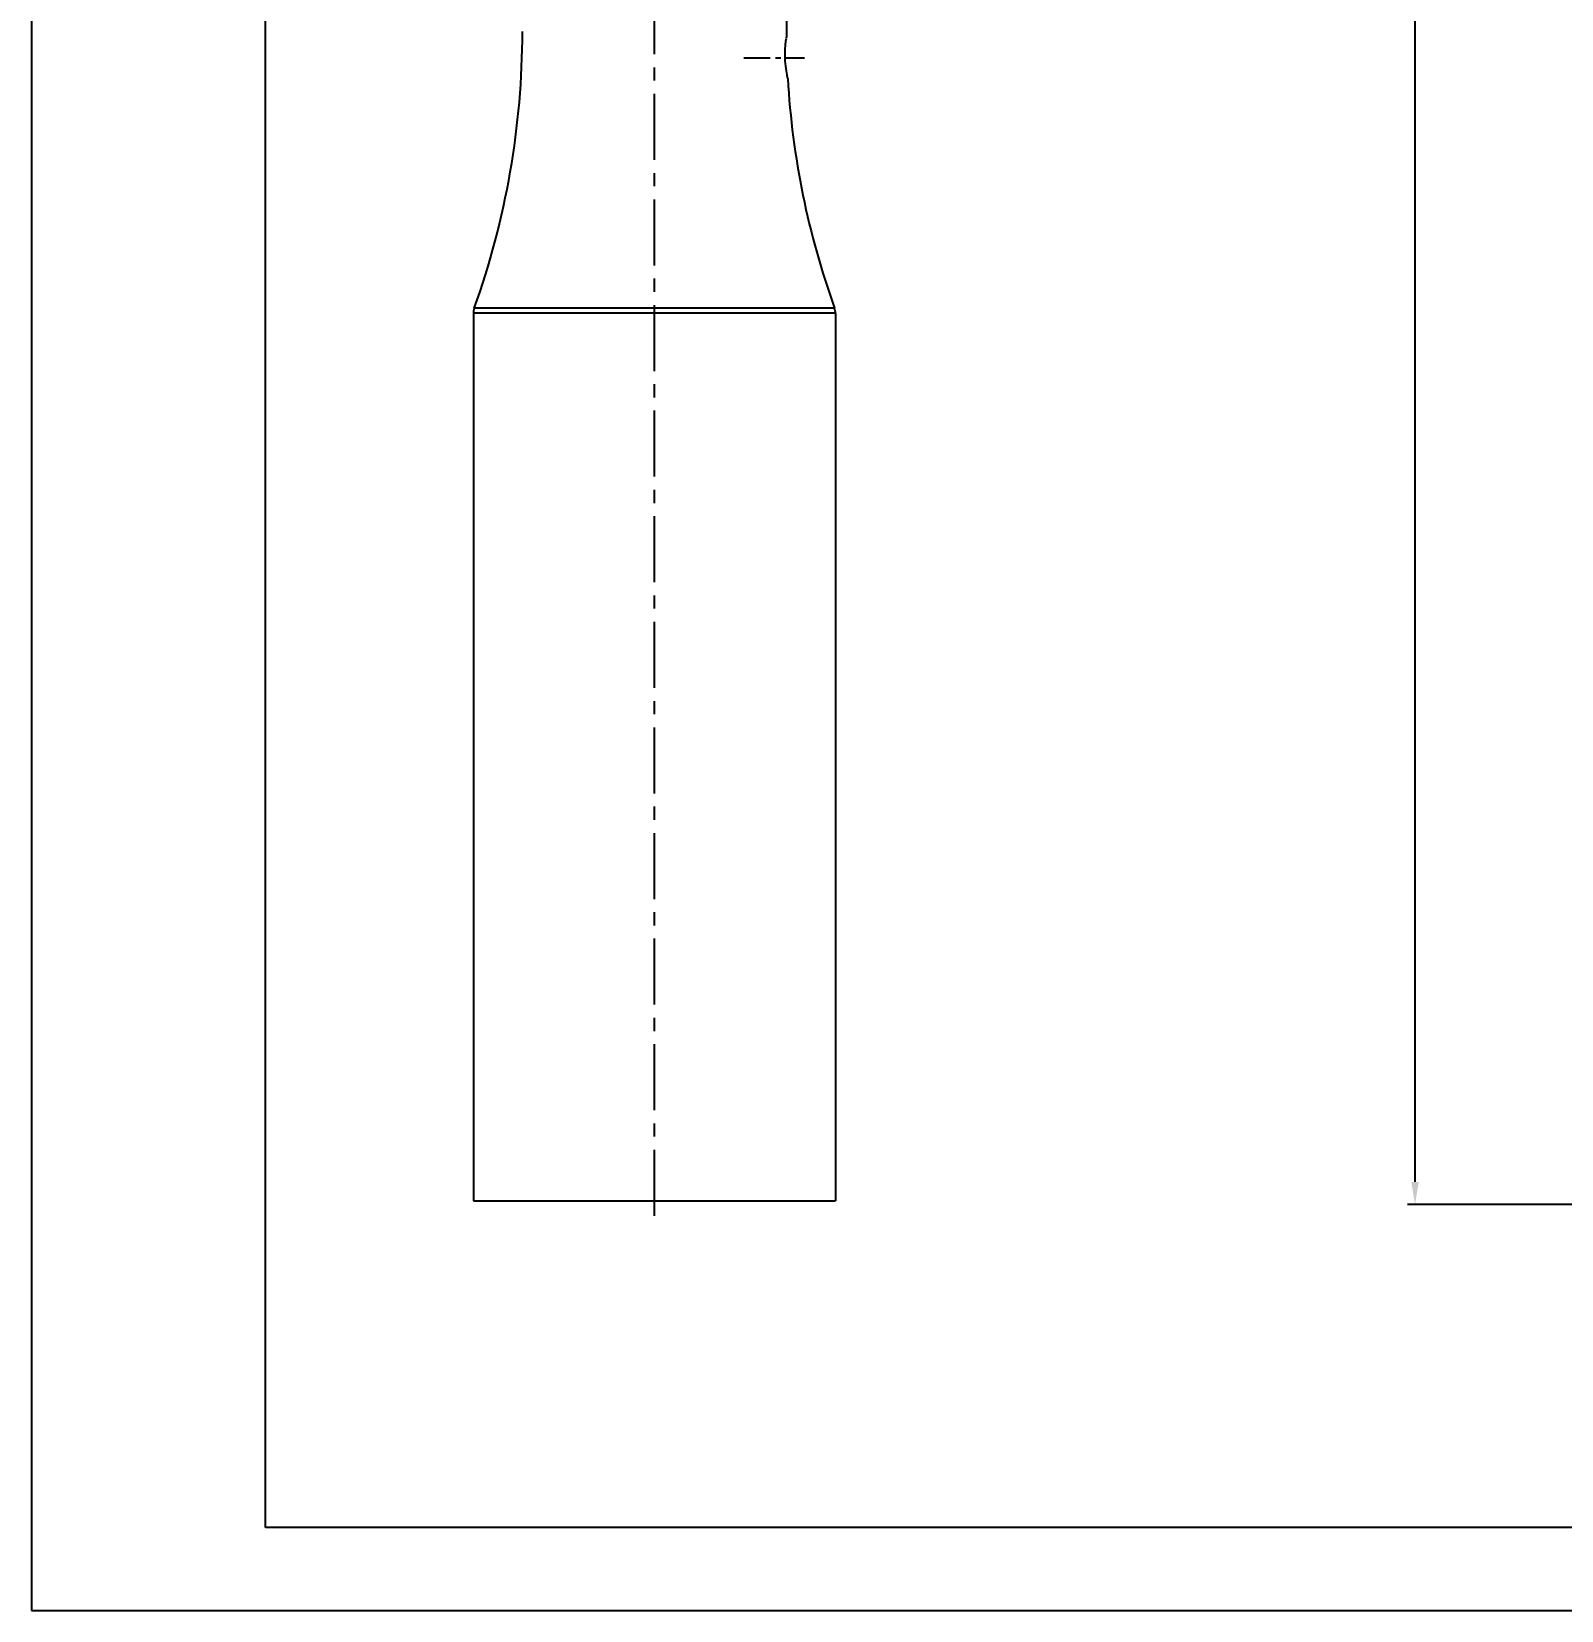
# Model space of a CAD drawing. Extents: x 40119 to 40713, y 15845 to 16265.
# Drawn here: x 40118.6 to 40321.5, y 15845 to 16054.3 of the extents above; entities that cross this region are included whole.
import ezdxf

# ---------------------------------------------------------------- set-up
doc = ezdxf.new("R2010")
doc.units = 0
doc.header["$LTSCALE"] = 7
doc.header["$MEASUREMENT"] = 0
doc.linetypes.add('CENTER', pattern=[2, 1.25, -0.25, 0.25, -0.25])
doc.layers.get('0').update_dxf_attribs({"color": 2, "linetype": 'CONTINUOUS'})
doc.layers.get('Defpoints').update_dxf_attribs({"linetype": 'CONTINUOUS'})
for name, color, linetype in [('08_ALL_FEATURES', 7, 'CONTINUOUS'), ('CL', 1, 'CENTER'), ('DIM', 2, 'CONTINUOUS')]:
    doc.layers.add(name, color=color, linetype=linetype)
doc.styles.add('GHS', font='romans', dxfattribs={"bigfont": 'ghs'})
doc.dimstyles.new('DIM_WS01', dxfattribs={"dimtxt": 3.5, "dimasz": 3, "dimexe": 1, "dimexo": 1, "dimgap": 1, "dimtad": 1, "dimdec": 4, "dimzin": 9, "dimdsep": 46, "dimtxsty": 'GHS', "dimcen": -2, "dimclrd": 256, "dimclre": 256, "dimclrt": 256, "dimadec": 4, "dimazin": 2, "dimtfac": 1, "dimtdec": 4, "dimtix": 1, "dimtmove": 0, "dimatfit": 1, "dimfxl": 1, "dimtolj": 1, "dimtzin": 0, "dimlwd": -1, "dimlwe": -1, "dimarcsym": 0})

# ---------------------------------------------------------------- blocks, each defined once
blk = doc.blocks.new('BORDER')
for p, q in [((0, 1), (0, 0)), ((0, 0), (1, 0))]:
    blk.add_line(p, q)
blk = doc.blocks.new('*D4')
at = {"layer": 'Defpoints', "color": 0, "transparency": 16777216}
for p in [(40302.05, 16240.57), (40373.68, 16240.57), (40411.81, 15898.83)]:
    blk.add_point(p, dxfattribs=at)
at = {"layer": 'DIM', "transparency": 16777216}
for p, q in [((40372.68, 16240.57), (40301.05, 16240.57)), ((40302.05, 15901.83), (40302.05, 16237.57)), ((40410.81, 15898.83), (40301.05, 15898.83))]:
    blk.add_line(p, q, dxfattribs=at)
for points in [[(40301.55, 16237.57), (40302.55, 16237.57), (40302.05, 16240.57)], [(40301.55, 15901.83), (40302.55, 15901.83), (40302.05, 15898.83)]]:
    blk.add_solid(points, dxfattribs=at)
at = {"layer": 'DIM', "transparency": 16777216, "insert": (40298.38, 16069.7), "char_height": 3.5, "attachment_point": 5, "rotation": 90, "style": 'GHS'}
blk.add_mtext('\\A1;(342)', dxfattribs=at)

msp = doc.modelspace()

# ---------------------------------------------------------------- linework, layer by layer
at = {"color": 4}
for p, q in [((40149.64928, 15856.01461), (40149.64928, 16246.01461)), ((40698.64928, 15856.01461), (40149.64928, 15856.01461))]:
    msp.add_line(p, q, dxfattribs=at)
at = {"color": 7, "linetype": 'Continuous'}
for p, q in [((40218.71, 16053.50162), (40218.71631, 16053.58101)), ((40218.89214, 16048.10629), (40218.88126, 16048.18293))]:
    msp.add_line(p, q, dxfattribs=at)
for points in [[(40218.54653, 16050.84386), (40218.53916, 16051.25859), (40218.55427, 16051.95365), (40218.59678, 16052.57484), (40218.64989, 16053.06816), (40218.70438, 16053.46892)], [(40218.87396, 16048.21421), (40218.79537, 16048.60809), (40218.70952, 16049.10789), (40218.62528, 16049.74347), (40218.56474, 16050.45198), (40218.54653, 16050.84386)]]:
    msp.add_lwpolyline(points, dxfattribs=at)
at = {"layer": '08_ALL_FEATURES', "color": 7, "linetype": 'Continuous'}
for p, q in [((40218.7137, 16056.8276), (40218.71631, 16053.58101)), ((40177.21372, 16016.97757), (40177.21372, 15899.32716)), ((40225.21372, 16016.97746), (40177.21372, 16016.97757)), ((40225.09619, 16017.65313), (40177.33125, 16017.65327)), ((40225.21372, 16016.97746), (40225.21372, 15899.32716)), ((40177.21376, 15899.32716), (40225.21369, 15899.32716))]:
    msp.add_line(p, q, dxfattribs=at)
for centre, radius, start, end in [((40075.1539, 16054.32762), 108.55975, 340.2554937, 359.9999838), ((40327.27346, 16054.32763), 108.55972, 183.2853034, 199.7445871), ((40179.22835, 16016.97534), 2.01463, 160.3322306, 179.9330188), ((40223.19921, 16016.97503), 2.01451, 0.0696254, 19.6707666)]:
    msp.add_arc(centre, radius, start, end, dxfattribs=at)
at = {"layer": 'CL'}
msp.add_line((40201.21372, 15897.32716), (40201.21372, 16238.14448), dxfattribs=at)
at = {"layer": 'CL', "ltscale": 0.4}
msp.add_line((40213.07693, 16050.8276), (40221.09459, 16050.8276), dxfattribs=at)

# ---------------------------------------------------------------- block references
at = {"xscale": 594, "yscale": 420, "zscale": 594}
msp.add_blockref('BORDER', (40118.64928, 15845.01461), dxfattribs=at)

# ---------------------------------------------------------------- dimensions: what is measured, and where the dimension line sits
at = {"layer": 'DIM'}
dim = msp.add_linear_dim(base=(40302.04929, 16240.57403), p1=(40411.80951, 15898.82673), p2=(40373.67859, 16240.57403), angle=90, text='(342)', dimstyle='DIM_WS01', dxfattribs=at)
dim.commit()
dim.dimension.update_dxf_attribs({"geometry": '*D4', "text_midpoint": (40298.38263, 16069.70038)})

doc.saveas('drawing.dxf')
